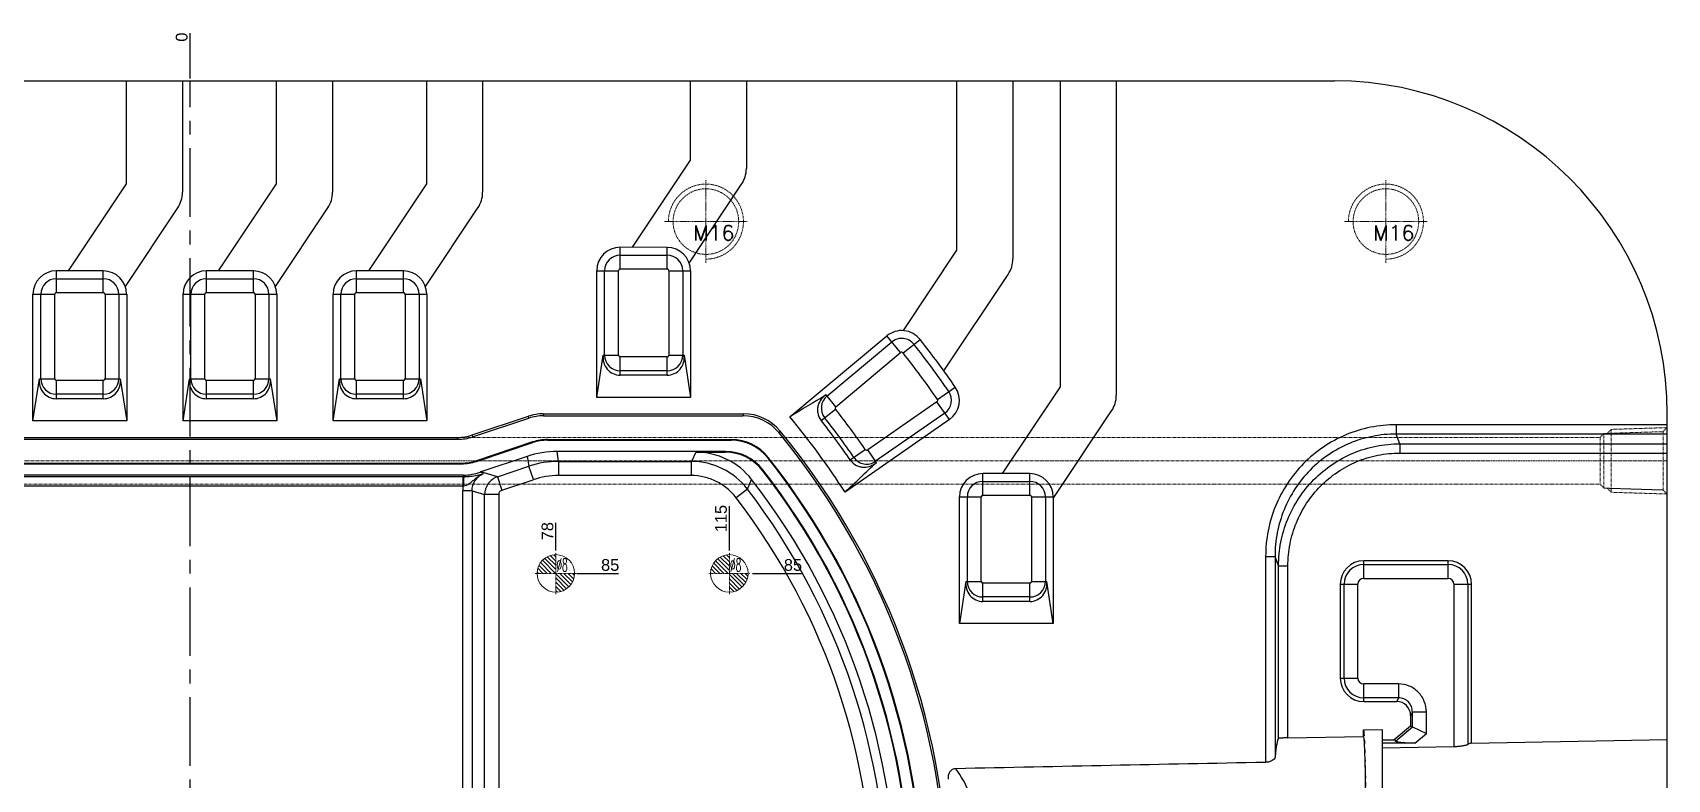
# Model space of a CAD drawing. Header units: millimetres. Extents: x 2105 to 2746, y 1639 to 2029.
# Drawn here: x 2386 to 2734.6, y 1870.3 to 2029.5 of the extents above; entities that cross this region are included whole.
import ezdxf
from ezdxf.enums import TextEntityAlignment as Align

# ---------------------------------------------------------------- set-up
doc = ezdxf.new("R2010")
doc.units = ezdxf.units.MM
doc.linetypes.add('CENTER', pattern=[0.6, 0.375, -0.075, 0.075, -0.075])
doc.linetypes.add('HIDDEN', pattern=[0.2, 0.1, -0.1])
for name, color, linetype, lineweight in [('cool', 153, 'HIDDEN', 9), ('epin', 13, 'Continuous', 9), ('screw', 33, 'Continuous', 13)]:
    doc.layers.add(name, color=color, linetype=linetype, lineweight=lineweight)
doc.layers.add('DEFAULT_2', color=8, linetype='HIDDEN')
doc.layers.add('DIM', color=3, linetype='Continuous')
doc.styles.get("Standard").update_dxf_attribs({"font": 'arial.ttf'})
doc.styles.add('TXT', font='txt.shx', dxfattribs={"bigfont": 'gbcbig.shx'})
doc.styles.add('TXT05', font='txt.shx', dxfattribs={"width": 0.5, "bigfont": 'gbcbig.shx'})
doc.dimstyles.new('ISO-25', dxfattribs={"dimtxt": 2.5, "dimasz": 2.5, "dimexe": 1.25, "dimexo": 0.625, "dimtad": 1, "dimtxsty": 'Standard', "dimcen": 2.5, "dimadec": 0, "dimazin": 0, "dimtfac": 1, "dimtmove": 0, "dimatfit": 3, "dimfxl": 0, "dimarcsym": 0})

# ---------------------------------------------------------------- blocks, each defined once
blk = doc.blocks.new('cool_jt_f12')
at = {"layer": 'cool', "ltscale": 0.3}
for p, q in [((0, 7.0785), (0.856, 6.2225)), ((0, 7.0785), (12, 6.7035)), ((0.856, 6.2225), (0.856, -6.2225)), ((13.5, 5.827375), (0.856, 6.2225)), ((0.856, 6.2225), (13.5, 5.827375)), ((12, 6.7035), (12.856, 5.8475)), ((12, 6.7035), (12, -6.7035)), ((14.327375, 5), (13.5, 5.827375)), ((13.5, -5.827375), (13.5, 5.827375)), ((14.327375, -5), (14.327375, 5)), ((0.856, -6.2225), (0, -7.0785)), ((0, -7.0785), (12, -6.7035)), ((0.856, -6.2225), (13.5, -5.827375)), ((12, -6.7035), (12.856, -5.8475)), ((13.5, -5.827375), (14.327375, -5))]:
    blk.add_line(p, q, dxfattribs=at)
blk = doc.blocks.new('02')
at = {"layer": 'cool', "ltscale": 0.932966}
for p, q in [((1262.52, -963.86), (1863.86, -963.86)), ((1262.52, -973.86), (1863.86, -973.86))]:
    blk.add_line(p, q, dxfattribs=at)
at = {"layer": 'cool', "color": 1, "linetype": 'CENTER', "ltscale": 0.621977}
blk.add_line((1248.19, -968.86), (1878.19, -968.86), dxfattribs=at)
at = {"layer": 'cool', "ltscale": 0.932966, "rotation": 180}
blk.add_blockref('cool_jt_f12', (1878.19, -968.86), dxfattribs=at)
blk = doc.blocks.new('screw_m16_g')
at = {"layer": 'screw', "color": 1, "linetype": 'CENTER', "ltscale": 0.497582}
for p, q in [((0, -8.8), (0, 8.8)), ((-8.8, 0), (8.8, 0))]:
    blk.add_line(p, q, dxfattribs=at)
at = {"layer": 'screw', "color": 33, "linetype": 'HIDDEN', "ltscale": 0.497582}
blk.add_circle((0, 0), 7, dxfattribs=at)
at = {"layer": 'screw', "color": 92, "linetype": 'HIDDEN', "ltscale": 0.497582}
blk.add_arc((0, 0), 8, 270, 180, dxfattribs=at)
at = {"layer": 'screw', "color": 6, "style": 'TXT'}
blk.add_text('M16', height=3.2, dxfattribs=at).set_placement((-2.72, -4))
blk = doc.blocks.new('epin_ejp_8')
at = {"layer": 'epin'}
h = blk.add_hatch(dxfattribs=at)
h.set_pattern_fill('_ANSI31', color=123, scale=0.2, angle=90, style=0)
h.set_pattern_definition([(135, (-2636.1445, 786.8366), (-0.4490128, -0.4490128), [])])
h.paths.add_polyline_path([(0, 4, 0.414214), (-4, 0), (0, 0)])
h.paths.add_polyline_path([(4, 0), (0, 0), (0, -4, 0.414214)])
at = {"layer": 'epin', "color": 1, "linetype": 'CENTER', "ltscale": 0.248791}
for p, q in [((0, -4.4), (0, 4.4)), ((-4.4, 0), (4.4, 0))]:
    blk.add_line(p, q, dxfattribs=at)
at = {"layer": 'epin'}
blk.add_circle((0, 0), 4, dxfattribs=at)
at = {"layer": 'epin', "color": 6, "style": 'TXT05', "width": 0.5}
blk.add_text('%%c8', height=2.8, dxfattribs=at).set_placement((1.33, 1.8), align=Align.MIDDLE)
blk = doc.blocks.new('*D214')
at = {"layer": 'Defpoints', "color": 0, "transparency": 16777216}
for p in [(2501.6, 1914.21), (2506.88, 1914.21), (2419.6, 1829.21)]:
    blk.add_point(p, dxfattribs=at)
at = {"layer": 'DIM', "color": 0, "lineweight": -2, "transparency": 16777216}
blk.add_line((2502.1, 1914.21), (2510.98, 1914.21), dxfattribs=at)
at = {"layer": 'DIM', "color": 0, "transparency": 16777216, "insert": (2509.18, 1915.98), "char_height": 2.5, "attachment_point": 5}
blk.add_mtext('85', dxfattribs=at)
blk = doc.blocks.new('*D215')
at = {"layer": 'Defpoints', "color": 0, "transparency": 16777216}
for p in [(2539, 1914.21), (2545.86, 1914.21), (2419.6, 1829.21)]:
    blk.add_point(p, dxfattribs=at)
at = {"layer": 'DIM', "color": 0, "lineweight": -2, "transparency": 16777216}
blk.add_line((2539.5, 1914.21), (2549.96, 1914.21), dxfattribs=at)
at = {"layer": 'DIM', "color": 0, "transparency": 16777216, "insert": (2548.16, 1915.98), "char_height": 2.5, "attachment_point": 5}
blk.add_mtext('85', dxfattribs=at)
blk = doc.blocks.new('*D216')
at = {"layer": 'Defpoints', "color": 0, "transparency": 16777216}
for p in [(2497.6, 1920.91), (2497.6, 1918.61), (2419.6, 1829.21)]:
    blk.add_point(p, dxfattribs=at)
at = {"layer": 'DIM', "color": 0, "lineweight": -2, "transparency": 16777216}
blk.add_line((2497.6, 1919.11), (2497.6, 1924.98), dxfattribs=at)
at = {"layer": 'DIM', "color": 0, "transparency": 16777216, "insert": (2495.82, 1923.2), "char_height": 2.5, "attachment_point": 5, "rotation": 90}
blk.add_mtext('78', dxfattribs=at)
blk = doc.blocks.new('*D217')
at = {"layer": 'Defpoints', "color": 0, "transparency": 16777216}
for p in [(2534.6, 1922.73), (2534.6, 1918.61), (2419.6, 1829.21)]:
    blk.add_point(p, dxfattribs=at)
at = {"layer": 'DIM', "color": 0, "lineweight": -2, "transparency": 16777216}
blk.add_line((2534.6, 1919.11), (2534.6, 1928.54), dxfattribs=at)
at = {"layer": 'DIM', "color": 0, "transparency": 16777216, "insert": (2532.82, 1925.89), "char_height": 2.5, "attachment_point": 5, "rotation": 90}
blk.add_mtext('115', dxfattribs=at)
blk = doc.blocks.new('*D225')
at = {"layer": 'Defpoints', "color": 0, "transparency": 16777216}
for p in [(2419.6, 2027.22), (2419.6, 2019.21), (2419.6, 1829.21)]:
    blk.add_point(p, dxfattribs=at)
at = {"layer": 'DIM', "color": 0, "lineweight": -2, "transparency": 16777216}
blk.add_line((2419.6, 2019.71), (2419.6, 2029.35), dxfattribs=at)
at = {"layer": 'DIM', "color": 0, "transparency": 16777216, "insert": (2417.82, 2028.53), "char_height": 2.5, "attachment_point": 5, "rotation": 90}
blk.add_mtext('0', dxfattribs=at)

msp = doc.modelspace()

# ---------------------------------------------------------------- linework, layer by layer
at = {"color": 7, "linetype": 'Continuous'}
for p, q in [((2175.598, 2019.205), (2663.598, 2019.205)), ((2405.992, 2019.205), (2405.992, 1997.285)), ((2417.992, 2019.205), (2417.992, 1995.47)), ((2437.992, 2019.205), (2437.992, 1997.285)), ((2449.992, 2019.205), (2449.992, 1995.47)), ((2469.992, 2019.205), (2469.992, 1997.285)), ((2481.992, 2019.205), (2481.992, 1995.47)), ((2526.219, 2019.205), (2526.219, 2002.31)), ((2538.219, 2019.205), (2538.219, 2000.495)), ((2583.058, 2019.205), (2583.058, 1983.096)), ((2595.058, 2019.205), (2595.058, 1981.281)), ((2605.107, 2019.205), (2605.107, 1953.991)), ((2617.107, 2019.205), (2617.107, 1952.176)), ((2526.219, 2002.31), (2513.852, 1983.733)), ((2405.992, 1997.285), (2393.624, 1978.708)), ((2437.992, 1997.285), (2425.624, 1978.708)), ((2469.992, 1997.285), (2457.624, 1978.708)), ((2526.03, 1980.372), (2537.213, 1997.17)), ((2405.803, 1975.347), (2416.986, 1992.145)), ((2437.803, 1975.347), (2448.986, 1992.145)), ((2469.803, 1975.347), (2480.986, 1992.145)), ((2511.326, 1979.1), (2511.326, 1983.733)), ((2521.326, 1983.715), (2511.326, 1983.733)), ((2521.326, 1979.1), (2521.326, 1983.715)), ((2511.326, 1982.054), (2521.326, 1982.054)), ((2583.058, 1983.096), (2571.666, 1965.984)), ((2391.098, 1974.075), (2391.098, 1978.708)), ((2401.098, 1978.69), (2391.098, 1978.708)), ((2391.098, 1977.029), (2401.098, 1977.029)), ((2401.098, 1974.075), (2401.098, 1978.69)), ((2423.098, 1974.075), (2423.098, 1978.708)), ((2433.098, 1978.69), (2423.098, 1978.708)), ((2423.098, 1977.029), (2433.098, 1977.029)), ((2433.098, 1974.075), (2433.098, 1978.69)), ((2455.098, 1974.075), (2455.098, 1978.708)), ((2465.098, 1978.69), (2455.098, 1978.708)), ((2455.098, 1977.029), (2465.098, 1977.029)), ((2465.098, 1974.075), (2465.098, 1978.69)), ((2506.326, 1951.733), (2506.326, 1978.733)), ((2506.326, 1978.733), (2510.959, 1978.733)), ((2508.004, 1960.733), (2508.004, 1978.733)), ((2510.959, 1960.733), (2510.959, 1978.733)), ((2511.326, 1979.1), (2521.326, 1979.1)), ((2521.692, 1978.733), (2521.692, 1960.733)), ((2521.692, 1978.733), (2526.326, 1978.733)), ((2524.647, 1978.733), (2524.647, 1960.733)), ((2526.326, 1978.733), (2526.326, 1951.733)), ((2580.34, 1957.359), (2594.052, 1977.956)), ((2386.098, 1946.708), (2386.098, 1973.708)), ((2386.098, 1973.708), (2390.732, 1973.708)), ((2387.777, 1955.708), (2387.777, 1973.708)), ((2390.732, 1955.708), (2390.732, 1973.708)), ((2391.098, 1974.075), (2401.098, 1974.075)), ((2401.465, 1973.708), (2401.465, 1955.708)), ((2401.465, 1973.708), (2406.098, 1973.708)), ((2404.42, 1973.708), (2404.42, 1955.708)), ((2406.098, 1973.708), (2406.098, 1946.708)), ((2418.098, 1946.708), (2418.098, 1973.708)), ((2418.098, 1973.708), (2422.732, 1973.708)), ((2419.777, 1955.708), (2419.777, 1973.708)), ((2422.732, 1955.708), (2422.732, 1973.708)), ((2423.098, 1974.075), (2433.098, 1974.075)), ((2433.465, 1973.708), (2433.465, 1955.708)), ((2433.465, 1973.708), (2438.098, 1973.708)), ((2436.42, 1973.708), (2436.42, 1955.708)), ((2438.098, 1973.708), (2438.098, 1946.708)), ((2450.098, 1946.708), (2450.098, 1973.708)), ((2450.098, 1973.708), (2454.732, 1973.708)), ((2451.777, 1955.708), (2451.777, 1973.708)), ((2454.732, 1955.708), (2454.732, 1973.708)), ((2455.098, 1974.075), (2465.098, 1974.075)), ((2465.465, 1973.708), (2465.465, 1955.708)), ((2465.465, 1973.708), (2470.098, 1973.708)), ((2468.42, 1973.708), (2468.42, 1955.708)), ((2470.098, 1973.708), (2470.098, 1946.708)), ((2547.467, 1947.585), (2568.152, 1964.834)), ((2555.398, 1952.012), (2569.228, 1963.544)), ((2571.12, 1961.275), (2568.152, 1964.834)), ((2571.642, 1961.221), (2575.264, 1964.082)), ((2506.326, 1951.733), (2507.714, 1960.733)), ((2507.714, 1960.733), (2510.959, 1960.733)), ((2511.326, 1956.463), (2511.326, 1960.366)), ((2521.326, 1960.366), (2511.326, 1960.366)), ((2521.326, 1956.463), (2521.326, 1960.366)), ((2521.692, 1960.733), (2524.937, 1960.733)), ((2524.937, 1960.733), (2526.326, 1951.733)), ((2557.29, 1949.743), (2571.12, 1961.275)), ((2386.098, 1946.708), (2387.487, 1955.708)), ((2387.487, 1955.708), (2390.732, 1955.708)), ((2401.465, 1955.708), (2404.71, 1955.708)), ((2404.71, 1955.708), (2406.098, 1946.708)), ((2418.098, 1946.708), (2419.487, 1955.708)), ((2419.487, 1955.708), (2422.732, 1955.708)), ((2433.465, 1955.708), (2436.71, 1955.708)), ((2436.71, 1955.708), (2438.098, 1946.708)), ((2450.098, 1946.708), (2451.487, 1955.708)), ((2451.487, 1955.708), (2454.732, 1955.708)), ((2465.465, 1955.708), (2468.71, 1955.708)), ((2468.71, 1955.708), (2470.098, 1946.708)), ((2521.326, 1957.412), (2511.326, 1957.412)), ((2521.326, 1956.463), (2511.326, 1956.463)), ((2391.098, 1951.438), (2391.098, 1955.341)), ((2401.098, 1955.341), (2391.098, 1955.341)), ((2401.098, 1952.387), (2391.098, 1952.387)), ((2401.098, 1951.438), (2401.098, 1955.341)), ((2423.098, 1951.438), (2423.098, 1955.341)), ((2433.098, 1955.341), (2423.098, 1955.341)), ((2433.098, 1952.387), (2423.098, 1952.387)), ((2433.098, 1951.438), (2433.098, 1955.341)), ((2455.098, 1951.438), (2455.098, 1955.341)), ((2465.098, 1955.341), (2455.098, 1955.341)), ((2465.098, 1952.387), (2455.098, 1952.387)), ((2465.098, 1951.438), (2465.098, 1955.341)), ((2557.29, 1949.743), (2555.205, 1952.243)), ((2578.958, 1951.309), (2582.774, 1953.938)), ((2605.107, 1953.991), (2592.793, 1935.493)), ((2401.098, 1951.438), (2391.098, 1951.438)), ((2433.098, 1951.438), (2423.098, 1951.438)), ((2465.098, 1951.438), (2455.098, 1951.438)), ((2526.326, 1951.733), (2506.326, 1951.733)), ((2554.166, 1946.824), (2557.236, 1949.235)), ((2578.866, 1950.8), (2564.089, 1940.521)), ((2581.512, 1946.997), (2578.866, 1950.8)), ((2603.646, 1930.14), (2616.102, 1948.851)), ((2406.098, 1946.708), (2386.098, 1946.708)), ((2438.098, 1946.708), (2418.098, 1946.708)), ((2470.098, 1946.708), (2450.098, 1946.708)), ((2479.76, 1943.713), (2491.744, 1947.708)), ((2479.825, 1943.307), (2491.81, 1947.302)), ((2491.81, 1947.302), (2491.744, 1947.708)), ((2494.918, 1948.223), (2494.984, 1947.817)), ((2494.918, 1948.223), (2537.662, 1948.223)), ((2494.984, 1947.817), (2537.47, 1947.817)), ((2537.662, 1948.223), (2537.47, 1947.817)), ((2581.512, 1946.997), (2559.261, 1931.519)), ((2580.553, 1948.375), (2565.776, 1938.096)), ((2734.598, 1945.893), (2676.784, 1945.893)), ((2676.784, 1945.893), (2676.784, 1943.913)), ((2734.598, 1710.205), (2734.598, 1948.205)), ((2251.995, 1942.792), (2476.652, 1942.792)), ((2252.061, 1943.198), (2476.586, 1943.198)), ((2476.652, 1942.792), (2476.586, 1943.198)), ((2479.76, 1943.713), (2479.825, 1943.307)), ((2492.636, 1942.217), (2480.651, 1938.222)), ((2480.673, 1938.085), (2492.658, 1942.08)), ((2492.658, 1942.08), (2492.636, 1942.217)), ((2495.809, 1942.732), (2495.831, 1942.595)), ((2495.809, 1942.732), (2535.04, 1942.732)), ((2495.831, 1942.595), (2534.973, 1942.595)), ((2534.973, 1942.595), (2535.04, 1942.732)), ((2545.227, 1944.149), (2545.41, 1944.565)), ((2734.598, 1943.913), (2676.784, 1943.913)), ((2677.556, 1941.84), (2676.784, 1943.913)), ((2677.556, 1941.84), (2734.598, 1941.84)), ((2677.556, 1941.84), (2677.556, 1939.86)), ((2480.651, 1938.222), (2480.673, 1938.085)), ((2491.504, 1939.153), (2481.632, 1935.862)), ((2491.504, 1939.153), (2491.846, 1937.043)), ((2498.194, 1938.073), (2497.852, 1940.183)), ((2533.801, 1940.183), (2497.852, 1940.183)), ((2498.194, 1938.073), (2498.194, 1935.062)), ((2498.194, 1938.073), (2526.49, 1938.073)), ((2527.46, 1940.046), (2526.49, 1938.073)), ((2526.49, 1935.062), (2526.49, 1938.073)), ((2527.46, 1940.046), (2533.734, 1940.046)), ((2533.734, 1940.046), (2533.801, 1940.183)), ((2542.902, 1938.933), (2542.839, 1938.792)), ((2560.362, 1938.401), (2563.578, 1940.614)), ((2565.937, 1937.865), (2564.089, 1940.521)), ((2677.556, 1939.86), (2734.598, 1939.86)), ((2250.704, 1934.836), (2477.835, 1934.836)), ((2477.926, 1935.158), (2250.756, 1935.158)), ((2251.148, 1937.57), (2477.499, 1937.57)), ((2251.159, 1937.707), (2477.488, 1937.707)), ((2477.488, 1937.57), (2477.488, 1937.707)), ((2477.835, 1932.829), (2477.835, 1934.836)), ((2482.164, 1935.474), (2481.479, 1935.808)), ((2485.154, 1934.812), (2481.632, 1935.862)), ((2485.154, 1934.812), (2491.846, 1937.043)), ((2485.154, 1934.812), (2486.106, 1931.956)), ((2492.799, 1934.187), (2491.846, 1937.043)), ((2526.49, 1935.062), (2498.202, 1935.062)), ((2541.718, 1936.315), (2541.654, 1936.174)), ((2588.663, 1930.86), (2588.663, 1935.493)), ((2598.663, 1935.475), (2588.663, 1935.493)), ((2598.663, 1930.86), (2598.663, 1935.475)), ((2477.835, 1932.829), (2250.704, 1932.829)), ((2477.746, 1756.611), (2477.746, 1931.8)), ((2479.748, 1931.8), (2477.746, 1931.8)), ((2479.748, 1931.8), (2479.748, 1756.611)), ((2479.748, 1931.8), (2482.415, 1931.004)), ((2482.415, 1757.406), (2482.415, 1931.004)), ((2485.419, 1931.004), (2482.415, 1931.004)), ((2485.419, 1931.004), (2485.419, 1757.406)), ((2486.115, 1931.959), (2492.791, 1934.184)), ((2538.446, 1932.167), (2536.055, 1930.337)), ((2538.446, 1932.167), (2539.348, 1934.228)), ((2588.663, 1933.814), (2598.663, 1933.814)), ((2583.663, 1903.493), (2583.663, 1930.493)), ((2583.663, 1930.493), (2588.296, 1930.493)), ((2585.342, 1912.493), (2585.342, 1930.493)), ((2588.296, 1912.493), (2588.296, 1930.493)), ((2588.663, 1930.86), (2598.663, 1930.86)), ((2599.03, 1930.493), (2599.03, 1912.493)), ((2599.03, 1930.493), (2603.646, 1930.493)), ((2601.984, 1930.493), (2601.984, 1912.493)), ((2603.646, 1930.493), (2603.663, 1903.493)), ((2648.949, 1917.824), (2650.947, 1917.824)), ((2648.949, 1917.824), (2648.949, 1873.921)), ((2650.947, 1917.824), (2650.947, 1875.04)), ((2651.701, 1915.8), (2650.947, 1917.824)), ((2651.701, 1915.8), (2653.699, 1915.8)), ((2651.701, 1879.043), (2651.701, 1915.8)), ((2653.699, 1879.129), (2653.699, 1915.8)), ((2687.863, 1916.888), (2669.863, 1916.888)), ((2669.863, 1913.136), (2669.863, 1916.888)), ((2669.863, 1916.091), (2687.863, 1916.091)), ((2687.863, 1913.136), (2687.863, 1916.888)), ((2585.052, 1912.493), (2583.663, 1903.493)), ((2585.052, 1912.493), (2588.296, 1912.493)), ((2588.663, 1908.223), (2588.663, 1912.126)), ((2598.663, 1912.126), (2588.663, 1912.126)), ((2598.663, 1908.223), (2598.663, 1912.126)), ((2599.03, 1912.493), (2602.275, 1912.493)), ((2603.663, 1903.493), (2602.275, 1912.493)), ((2664.863, 1911.888), (2668.615, 1911.888)), ((2664.863, 1911.888), (2664.863, 1891.888)), ((2665.66, 1891.888), (2665.66, 1911.888)), ((2668.615, 1891.888), (2668.615, 1911.888)), ((2669.863, 1913.136), (2687.863, 1913.136)), ((2689.112, 1911.888), (2692.863, 1911.888)), ((2689.112, 1911.888), (2689.112, 1877.238)), ((2692.066, 1911.888), (2692.066, 1877.719)), ((2692.863, 1878.037), (2692.863, 1911.888)), ((2598.663, 1909.172), (2588.663, 1909.172)), ((2598.663, 1908.223), (2588.663, 1908.223)), ((2603.663, 1903.493), (2583.663, 1903.493)), ((2664.863, 1891.888), (2668.615, 1891.888)), ((2677.293, 1890.639), (2669.863, 1890.639)), ((2669.863, 1886.888), (2669.863, 1890.639)), ((2677.293, 1890.639), (2677.293, 1887.685)), ((2677.293, 1887.685), (2669.863, 1887.685)), ((2669.863, 1886.888), (2676.897, 1886.888)), ((2677.293, 1887.685), (2676.897, 1886.888)), ((2680.236, 1884.639), (2679.863, 1883.888)), ((2679.863, 1883.888), (2679.863, 1881.644)), ((2683.225, 1884.639), (2680.236, 1884.639)), ((2680.236, 1881.47), (2680.236, 1884.639)), ((2683.225, 1880.076), (2683.225, 1884.639)), ((2653.699, 1879.129), (2669.843, 1879.411)), ((2669.843, 1880.818), (2673.863, 1880.888)), ((2669.843, 1879.411), (2669.843, 1880.818)), ((2673.863, 1810.423), (2673.863, 1880.888)), ((2673.863, 1878.705), (2676.361, 1878.705)), ((2679.863, 1881.644), (2676.361, 1878.705)), ((2676.627, 1878.441), (2680.236, 1881.47)), ((2679.863, 1881.644), (2680.236, 1881.47)), ((2680.236, 1881.47), (2683.225, 1880.076)), ((2680.736, 1877.988), (2683.225, 1880.076)), ((2692.863, 1878.037), (2734.598, 1878.765)), ((2680.736, 1877.988), (2673.863, 1877.988)), ((2689.112, 1877.238), (2673.863, 1876.966))]:
    msp.add_line(p, q, dxfattribs=at)
at = {"color": 1, "linetype": 'CENTER', "ltscale": 39}
msp.add_line((2419.598, 1639.205), (2419.598, 2019.205), dxfattribs=at)
at = {"color": 7, "linetype": 'Continuous'}
for centre, radius, start, end in [((2663.598, 1948.205), 71, 0, 90), ((2532.219, 2000.495), 6, 326.34729, 0), ((2411.992, 1995.47), 6, 326.34729, 0), ((2443.992, 1995.47), 6, 326.34729, 0), ((2475.992, 1995.47), 6, 326.34729, 0), ((2511.326, 1978.733), 5, 90, 180), ((2521.326, 1978.733), 4.982, 0, 90), ((2511.326, 1978.733), 3.321, 90, 180), ((2521.326, 1978.733), 3.321, 0, 90), ((2589.058, 1981.281), 6, 326.34729, 0), ((2391.098, 1973.708), 5, 90, 180), ((2391.098, 1973.708), 3.321, 90, 180), ((2401.098, 1973.708), 4.982, 0, 90), ((2401.098, 1973.708), 3.321, 0, 90), ((2423.098, 1973.708), 5, 90, 180), ((2423.098, 1973.708), 3.321, 90, 180), ((2433.098, 1973.708), 4.982, 0, 90), ((2433.098, 1973.708), 3.321, 0, 90), ((2455.098, 1973.708), 5, 90, 180), ((2455.098, 1973.708), 3.321, 90, 180), ((2465.098, 1973.708), 4.982, 0, 90), ((2465.098, 1973.708), 3.321, 0, 90), ((2511.326, 1978.733), 0.367, 90, 180), ((2521.326, 1978.733), 0.367, 0, 90), ((2391.098, 1973.708), 0.367, 90, 180), ((2401.098, 1973.708), 0.367, 0, 90), ((2423.098, 1973.708), 0.367, 90, 180), ((2433.098, 1973.708), 0.367, 0, 90), ((2455.098, 1973.708), 0.367, 90, 180), ((2465.098, 1973.708), 0.367, 0, 90), ((2571.355, 1960.993), 4.982, 38.30272, 129.82329), ((2571.355, 1960.993), 3.321, 38.30272, 129.82329), ((2423.49, 1844.205), 191.745, 34.56334, 38.30272), ((2423.49, 1844.205), 193.406, 34.56334, 38.30272), ((2511.326, 1960.733), 3.321, 180, 270), ((2511.326, 1960.733), 0.367, 180, 270), ((2521.326, 1960.733), 3.321, 270, 0), ((2521.326, 1960.733), 0.367, 270, 0), ((2571.355, 1960.993), 0.367, 38.30272, 129.82329), ((2423.49, 1844.205), 188.791, 34.56334, 38.30272), ((2391.098, 1955.708), 3.321, 180, 270), ((2391.098, 1955.708), 0.367, 180, 270), ((2401.098, 1955.708), 3.321, 270, 0), ((2401.098, 1955.708), 0.367, 270, 0), ((2423.098, 1955.708), 3.321, 180, 270), ((2423.098, 1955.708), 0.367, 180, 270), ((2433.098, 1955.708), 3.321, 270, 0), ((2433.098, 1955.708), 0.367, 270, 0), ((2455.098, 1955.708), 3.321, 180, 270), ((2455.098, 1955.708), 0.367, 180, 270), ((2465.098, 1955.708), 3.321, 270, 0), ((2465.098, 1955.708), 0.367, 270, 0), ((2557.525, 1949.461), 3.321, 129.82329, 218.14207), ((2578.656, 1951.101), 3.321, 304.82329, 34.56334), ((2578.656, 1951.101), 5, 304.82329, 34.56334), ((2611.107, 1952.176), 6, 326.34729, 0), ((2557.525, 1949.461), 0.367, 129.82329, 218.14207), ((2423.49, 1844.205), 170.057, 34.53588, 38.14207), ((2578.656, 1951.101), 0.367, 304.82329, 34.56334), ((2537.471, 1937.782), 10.035, 39.38205, 90.00325), ((2537.665, 1938.194), 10.029, 39.39449, 90.01608), ((2423.49, 1844.205), 161.424, 32.7447, 39.82329), ((2423.49, 1844.205), 166.153, 34.53588, 38.14207), ((2423.49, 1844.205), 167.103, 34.53588, 38.14207), ((2534.974, 1932.56), 10.035, 38.39414, 90.00344), ((2535.04, 1932.697), 10.035, 38.42079, 90.00344), ((2423.49, 1844.205), 157.508, 320.61471, 39.38529), ((2423.49, 1844.205), 157.914, 320.54306, 39.45694), ((2498.2, 1917.965), 20.108, 90.01657, 108.41837), ((2526.487, 1923.012), 15.061, 37.43508, 89.98713), ((2527.461, 1924.993), 15.053, 37.84423, 90.00331), ((2533.735, 1930.011), 10.035, 37.89039, 90.00354), ((2533.802, 1930.148), 10.035, 37.91783, 90.00354), ((2423.49, 1844.205), 152.286, 321.60242, 38.39758), ((2423.49, 1844.205), 152.423, 321.57578, 38.42422), ((2563.88, 1940.822), 3.321, 214.53588, 304.82329), ((2563.88, 1940.822), 0.367, 214.53588, 304.82329), ((2477.835, 1855.85), 78.987, 89.83985, 90.00003), ((2498.212, 1917.891), 17.172, 90.03339, 108.40156), ((2423.49, 1844.205), 149.737, 322.10607, 37.89393), ((2423.49, 1844.205), 149.874, 322.07863, 37.92137), ((2588.663, 1930.493), 5, 90, 180), ((2598.663, 1930.493), 4.982, 0, 90), ((2483.768, 1931.798), 6.023, 170.14682, 179.98892), ((2474.824, 1951.197), 18.613, 279.30897, 279.66416), ((2423.49, 1844.205), 144.749, 322.57776, 37.42224), ((2423.49, 1844.205), 146.722, 322.15246, 37.84754), ((2588.663, 1930.493), 3.321, 90, 180), ((2598.663, 1930.493), 3.321, 0, 90), ((2423.49, 1844.205), 141.738, 322.57776, 37.42224), ((2588.663, 1930.493), 0.367, 90, 180), ((2598.663, 1930.493), 0.367, 0, 90), ((2669.863, 1911.888), 5, 90, 180), ((2669.863, 1911.888), 4.203, 90, 180), ((2687.863, 1911.888), 5, 0, 90), ((2687.863, 1911.888), 4.203, 0, 90), ((2588.663, 1912.493), 3.321, 180, 270), ((2588.663, 1912.493), 0.367, 180, 270), ((2598.663, 1912.493), 3.321, 270, 0), ((2598.663, 1912.493), 0.367, 270, 0), ((2669.863, 1911.888), 1.248, 90, 180), ((2687.863, 1911.888), 1.248, 0, 90), ((2669.863, 1891.888), 5, 180, 270), ((2669.863, 1891.888), 4.203, 180, 270), ((2669.863, 1891.888), 1.248, 180, 270)]:
    msp.add_arc(centre, radius, start, end, dxfattribs=at)
for centre, major_axis, ratio, start_param, end_param in [((2511.326, 1960.162), (0, 3.699), 0.9880262, 1.4158915, 3.1415927), ((2521.326, 1960.162), (0, 3.699), 0.9880262, -3.1415927, -1.4158915), ((2391.098, 1955.137), (0, 3.699), 0.9880262, 1.4158915, 3.1415927), ((2401.098, 1955.137), (0, 3.699), 0.9880262, -3.1415927, -1.4158915), ((2423.098, 1955.137), (0, 3.699), 0.9880262, 1.4158915, 3.1415927), ((2433.098, 1955.137), (0, 3.699), 0.9880262, -3.1415927, -1.4158915), ((2455.098, 1955.137), (0, 3.699), 0.9880262, 1.4158915, 3.1415927), ((2465.098, 1955.137), (0, 3.699), 0.9880262, -3.1415927, -1.4158915), ((2494.923, 1938.159), (-1.612, 9.934), 0.9985935, -0.1606529, 0.1606529), ((2494.988, 1937.753), (-1.612, 9.934), 0.9985935, -0.1606529, 0.1606529), ((2476.581, 1953.262), (1.612, -9.934), 0.9985935, -0.1606529, 0.1606529), ((2476.647, 1952.856), (-1.612, 9.934), 0.9985935, -3.3022455, -2.9809398), ((2495.814, 1932.668), (-1.612, 9.934), 0.9985935, -0.1606529, 0.1606529), ((2495.836, 1932.531), (-1.612, 9.934), 0.9985935, -0.1606529, 0.1606529), ((2477.472, 1947.771), (1.612, -9.934), 0.9985935, -0.1606529, 0.1606529), ((2477.495, 1947.634), (-1.612, 9.934), 0.9985935, -3.3022455, -2.9809398), ((2497.86, 1920.055), (-3.224, 19.868), 0.9985935, -0.1606529, 0.1606529), ((2482.92, 1932.048), (3.868, -1.153), 0.9958587, 2.1842053, 2.2243646), ((2588.663, 1911.922), (0, 3.699), 0.9880262, 1.4158915, 3.1415927), ((2598.663, 1911.922), (0, 3.699), 0.9880262, -3.1415927, -1.4158915), ((2676.852, 1883.841), (-1.359, -2.739), 0.9811726, 2.0389886, 3.5946499), ((2651.802, 1844.205), (0, 34.891), 0.0524078, 0.0552646, 0.4869674), ((2669.844, 1844.205), (0, 36.612), 0.0174551, -0.26159, 0.0003047), ((2669.844, 1844.205), (0, 35.206), 0.0174551, -3.1418973, 0.0003047), ((2635.246, 1844.205), (41.338, 34.422), 0.0559844, -0.0567062, 0.0671309), ((2692.882, 1844.205), (0, 33.832), 0.1763278, 0.0030778, 0.1371366)]:
    msp.add_ellipse(centre, major_axis=major_axis, ratio=ratio, start_param=start_param, end_param=end_param, dxfattribs=at)
for points in [[(2555.205, 1952.243), (2552.626, 1950.69), (2550.046, 1949.138), (2547.467, 1947.585)], [(2477.926, 1935.158), (2479.13, 1935.158), (2480.353, 1935.381), (2481.479, 1935.808)], [(2559.261, 1931.519), (2561.487, 1933.634), (2563.712, 1935.749), (2565.937, 1937.865)], [(2648.949, 1873.921), (2626.936, 1873.47), (2604.922, 1873.017), (2582.908, 1872.56)]]:
    msp.add_open_spline(points, degree=3, dxfattribs=at)
for points, knots in [([(2555.205, 1952.243), (2554.809, 1952.005), (2554.086, 1951.362), (2553.537, 1950.261), (2553.372, 1949.256), (2553.431, 1948.127), (2553.8, 1947.29), (2554.166, 1946.824)], [0, 0, 0, 0, 0.2237618, 0.4558734, 0.5804726, 0.713053, 1, 1, 1, 1]), ([(2676.784, 1945.893), (2674.955, 1945.893), (2671.289, 1945.53), (2666.011, 1943.914), (2661.155, 1941.289), (2656.913, 1937.763), (2653.444, 1933.475), (2650.877, 1928.595), (2649.302, 1923.313), (2648.949, 1919.651), (2648.949, 1917.824)], [0, 0, 0, 0, 0.1250701, 0.2501671, 0.3752155, 0.500224, 0.6251856, 0.7501171, 0.8750395, 1, 1, 1, 1]), ([(2676.784, 1943.913), (2675.085, 1943.914), (2671.678, 1943.578), (2666.775, 1942.076), (2662.265, 1939.635), (2658.326, 1936.356), (2655.108, 1932.368), (2652.729, 1927.832), (2651.271, 1922.923), (2650.946, 1919.521), (2650.947, 1917.824)], [0, 0, 0, 0, 0.1250719, 0.2501712, 0.3752215, 0.5002312, 0.6251929, 0.7501231, 0.8750431, 1, 1, 1, 1]), ([(2651.701, 1915.8), (2651.702, 1917.497), (2652.034, 1920.9), (2653.503, 1925.806), (2655.896, 1930.335), (2659.123, 1934.31), (2663.064, 1937.576), (2667.57, 1940.005), (2672.462, 1941.502), (2675.861, 1941.839), (2677.556, 1941.84)], [0, 0, 0, 0, 0.1250795, 0.250182, 0.3752267, 0.5002362, 0.6251981, 0.7501278, 0.8750453, 1, 1, 1, 1]), ([(2560.362, 1938.401), (2560.705, 1937.903), (2561.413, 1937.292), (2562.499, 1936.906), (2563.528, 1936.778), (2564.764, 1937.005), (2565.595, 1937.539), (2565.937, 1937.865)], [0, 0, 0, 0, 0.2872307, 0.4196479, 0.5440009, 0.7757899, 1, 1, 1, 1]), ([(2653.699, 1915.8), (2653.699, 1917.368), (2654.002, 1920.51), (2655.354, 1925.043), (2657.559, 1929.228), (2660.536, 1932.902), (2664.173, 1935.922), (2668.333, 1938.167), (2672.852, 1939.549), (2675.991, 1939.86), (2677.556, 1939.86)], [0, 0, 0, 0, 0.1250839, 0.2501895, 0.3752358, 0.5002451, 0.6252054, 0.7501326, 0.8750473, 1, 1, 1, 1]), ([(2477.926, 1935.158), (2477.935, 1935.132), (2477.974, 1935.023), (2478.019, 1934.916), (2478.055, 1934.836)], [0, 0, 0, 0, 0.2371169, 1, 1, 1, 1]), ([(2477.948, 1932.848), (2478.373, 1932.905), (2479.161, 1933.286), (2480.088, 1934.12), (2481.046, 1934.911), (2481.779, 1935.315), (2482.164, 1935.474)], [0, 0, 0, 0, 0.2567493, 0.5025395, 0.7501795, 1, 1, 1, 1]), ([(2477.948, 1932.848), (2477.949, 1933.086), (2477.954, 1933.439), (2477.967, 1933.896), (2477.98, 1934.202), (2477.997, 1934.454), (2478.012, 1934.646), (2478.033, 1934.762), (2478.043, 1934.823), (2478.055, 1934.836)], [0, 0, 0, 0, 0.3574454, 0.5312596, 0.6876767, 0.8171207, 0.9131072, 0.9731748, 1, 1, 1, 1]), ([(2478.055, 1934.836), (2478.519, 1934.834), (2479.909, 1934.91), (2481.279, 1935.202), (2482.164, 1935.474)], [0, 0, 0, 0, 0.3338955, 1, 1, 1, 1]), ([(2479.748, 1931.8), (2479.747, 1932.565), (2480.207, 1934.13), (2481.462, 1935.169), (2482.164, 1935.474)], [0, 0, 0, 0, 0.5000247, 1, 1, 1, 1]), ([(2485.154, 1934.812), (2484.377, 1934.55), (2482.962, 1933.5), (2482.417, 1931.825), (2482.415, 1931.004)], [0, 0, 0, 0, 0.4998148, 1, 1, 1, 1]), ([(2536.055, 1930.337), (2535.492, 1931.063), (2534.205, 1932.4), (2531.864, 1933.898), (2529.253, 1934.846), (2527.409, 1935.057), (2526.49, 1935.062)], [0, 0, 0, 0, 0.2500069, 0.500005, 0.7500009, 1, 1, 1, 1]), ([(2486.115, 1931.959), (2485.919, 1931.892), (2485.552, 1931.638), (2485.422, 1931.211), (2485.419, 1931.004)], [0, 0, 0, 0, 0.5000306, 1, 1, 1, 1]), ([(2683.225, 1884.639), (2683.225, 1885.416), (2682.925, 1886.985), (2681.617, 1888.983), (2679.641, 1890.327), (2678.07, 1890.639), (2677.293, 1890.639)], [0, 0, 0, 0, 0.250055, 0.4999394, 0.7498966, 1, 1, 1, 1]), ([(2680.236, 1884.639), (2680.242, 1885.028), (2680.11, 1885.82), (2679.478, 1886.846), (2678.485, 1887.54), (2677.686, 1887.691), (2677.293, 1887.685)], [0, 0, 0, 0, 0.2485323, 0.4983411, 0.749186, 1, 1, 1, 1]), ([(2653.699, 1879.129), (2653.451, 1879.125), (2653.092, 1879.119), (2652.633, 1879.109), (2652.338, 1879.102), (2652.093, 1879.092), (2651.902, 1879.083), (2651.782, 1879.065), (2651.715, 1879.057), (2651.701, 1879.043)], [0, 0, 0, 0, 0.370266, 0.5387866, 0.687835, 0.8121841, 0.9076022, 0.9706164, 1, 1, 1, 1]), ([(2680.736, 1877.988), (2680.282, 1877.988), (2679.608, 1878), (2678.725, 1878.049), (2678.107, 1878.1), (2677.55, 1878.166), (2677.098, 1878.241), (2676.802, 1878.319), (2676.662, 1878.381), (2676.625, 1878.424), (2676.627, 1878.441)], [0, 0, 0, 0, 0.326132, 0.4843745, 0.6349256, 0.7720841, 0.886627, 0.9653762, 0.9878446, 1, 1, 1, 1]), ([(2692.066, 1877.719), (2692.026, 1877.688), (2691.908, 1877.631), (2691.571, 1877.516), (2690.972, 1877.391), (2690.104, 1877.279), (2689.456, 1877.244), (2689.112, 1877.238)], [0, 0, 0, 0, 0.0510452, 0.1284825, 0.3552605, 0.6571257, 1, 1, 1, 1]), ([(2582.908, 1872.56), (2582.644, 1872.555), (2582.107, 1872.43), (2581.495, 1871.874), (2581.214, 1871.106), (2581.226, 1870.566), (2581.269, 1870.305)], [0, 0, 0, 0, 0.2499282, 0.4994855, 0.7495023, 1, 1, 1, 1]), ([(2582.908, 1815.85), (2584.052, 1817.47), (2586.154, 1821.319), (2588.52, 1827.977), (2590.105, 1835.773), (2590.665, 1844.204), (2590.106, 1852.635), (2588.52, 1860.432), (2586.154, 1867.091), (2584.052, 1870.941), (2582.908, 1872.56)], [0, 0, 0, 0, 0.1000071, 0.21973, 0.3552877, 0.4999667, 0.6446607, 0.7802525, 0.8999994, 1, 1, 1, 1]), ([(2650.947, 1875.04), (2650.916, 1874.73), (2650.45, 1874.289), (2649.714, 1874), (2649.214, 1873.926), (2648.949, 1873.921)], [0, 0, 0, 0, 0.3867937, 0.6713864, 1, 1, 1, 1])]:
    msp.add_open_spline(points, degree=3, knots=knots, dxfattribs=at)
at = {"layer": 'DEFAULT_2', "color": 8, "linetype": 'HIDDEN', "ltscale": 9}
msp.add_ellipse((2669.844, 1844.205), major_axis=(0, 36.612), ratio=0.0174551, start_param=-3.1418973, end_param=-0.26159, dxfattribs=at)

# ---------------------------------------------------------------- block references
msp.add_blockref('02', (856.405, 2907.062))
at = {"layer": 'epin'}
for p in [(2497.598, 1914.205), (2534.598, 1914.205)]:
    msp.add_blockref('epin_ejp_8', p, dxfattribs=at)
at = {"layer": 'screw'}
for p in [(2529.598, 1989.205), (2674.598, 1989.205)]:
    msp.add_blockref('screw_m16_g', p, dxfattribs=at)

# ---------------------------------------------------------------- dimensions: what is measured, and where the dimension line sits
at = {"layer": 'DIM'}
for feature_location, offset, dtype, origin, picture, middle in [((2419.59829, 2019.20527), (0, 8.01004), 1, (2419.59833, 1829.20527), '*D225', (2417.82211, 2028.53021)), ((2534.598, 1918.605), (0, 4.129), 1, (2419.598, 1829.205), '*D217', (2532.822, 1925.888)), ((2497.598, 1918.605), (0, 2.309), 1, (2419.598, 1829.205), '*D216', (2495.822, 1923.197)), ((2501.598, 1914.205), (5.282, 0), 0, (2419.598, 1829.205), '*D214', (2509.181, 1915.981)), ((2538.998, 1914.205), (6.863, 0), 0, (2419.598, 1829.205), '*D215', (2548.163, 1915.981))]:
    dim = msp.add_ordinate_dim(feature_location=feature_location, offset=offset, dtype=dtype, origin=origin, dimstyle='ISO-25', override={"dimasz": 2, "dimexe": 0.49975, "dimexo": 0.49975, "dimgap": 0.49975}, dxfattribs=at)
    dim.commit()
    dim.dimension.update_dxf_attribs({"geometry": picture, "text_midpoint": middle})

doc.saveas('drawing.dxf')
